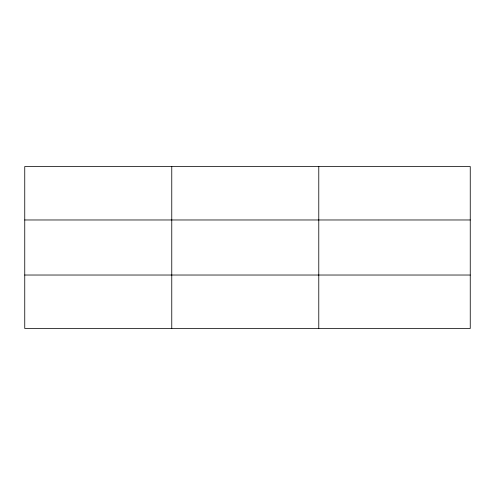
<?xml version="1.0" encoding="UTF-8"?>
<svg xmlns="http://www.w3.org/2000/svg" width="495" height="495" viewBox="0 0 495 495"><rect width="100%" height="100%" fill="white"/><g stroke="black" fill="none" stroke-linecap="round" stroke-linejoin="round"><path stroke-width="0.74" d="M171.765 328.47L171.765 166.53M318.78 328.47L318.78 166.53M470.25 275.028L470.25 328.47L24.75 328.47L24.75 166.53L470.25 166.53L470.25 275.028L24.75 275.028M24.75 219.972L470.25 219.972"/></g></svg>
